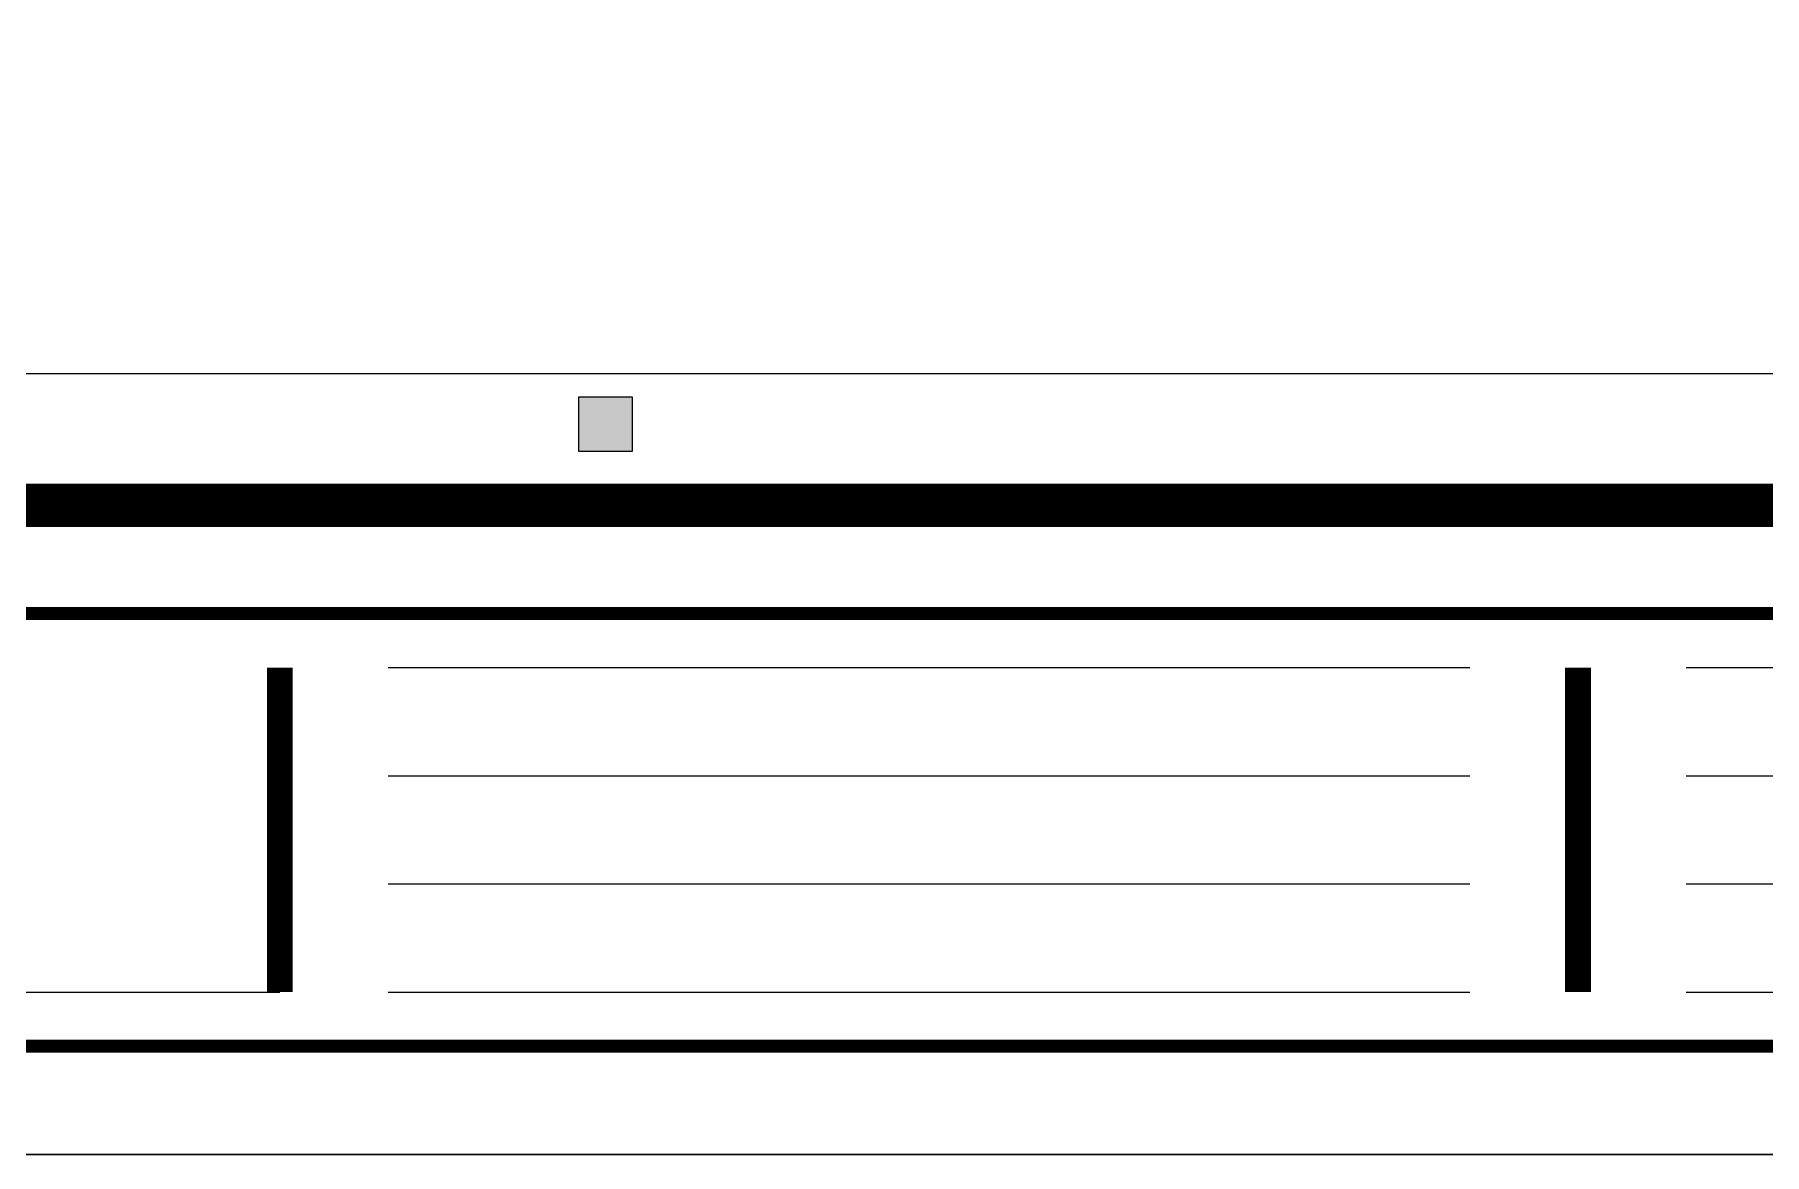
# Model space of a CAD drawing. Header units: inches. Extents: x -50945 to 250244, y -404780 to 18493.
# Drawn here: x 41650 to 47700, y -337352 to -333436 of the extents above; entities that cross this region are included whole.
import ezdxf

# ---------------------------------------------------------------- set-up
doc = ezdxf.new("R2010")
doc.units = ezdxf.units.IN
doc.header["$MEASUREMENT"] = 0
doc.layers.add('15开关布置图-YJ', color=2, linetype='Continuous')
doc.layers.add('A图框', color=7, linetype='Continuous')

# ---------------------------------------------------------------- blocks, each defined once
blk = doc.blocks.new('gegeg')
at = {"layer": 'A图框'}
h = blk.add_hatch(color=256, dxfattribs=at)
h.dxf.hatch_style = 1
h.paths.add_polyline_path([(147799.8, -57732.7), (147974.8, -57732.7), (147974.8, -57557.7), (147799.8, -57557.7)])
for p, q in [((133887.3, -57481.8), (161887.3, -57481.8)), ((147183.5, -58432.7), (150683.5, -58432.7)), ((151383.5, -58432.7), (154883.5, -58432.7)), ((147183.5, -58782.7), (150683.5, -58782.7)), ((151383.5, -58782.7), (154883.5, -58782.7)), ((147183.5, -59132.7), (150683.5, -59132.7)), ((151383.5, -59132.7), (154883.5, -59132.7)), ((138761.2, -59482.7), (146833.5, -59482.7)), ((147183.5, -59482.7), (150683.5, -59482.7)), ((151383.5, -59482.7), (154883.5, -59482.7))]:
    blk.add_line(p, q, dxfattribs=at)
for points in [[(162587.3, -39217.7), (162587.3, -60007.7), (133187.3, -60007.7), (133187.3, -39217.7)], [(147974.8, -57557.7), (147799.8, -57557.7), (147799.8, -57732.7), (147974.8, -57732.7)]]:
    blk.add_lwpolyline(points, close=True, dxfattribs=at)
for points, const_width in [([(161887.3, -57907.7), (133887.3, -57907.7)], 140), ([(146833.5, -58432.7), (146833.5, -59482.7)], 84), ([(151033.5, -58432.7), (151033.5, -59482.7)], 84)]:
    blk.add_lwpolyline(points, dxfattribs=dict(at, const_width=const_width))
at = {"layer": 'A图框', "const_width": 42}
blk.add_lwpolyline([(133537.3, -58257.7), (162237.3, -58257.7), (162237.3, -59657.7), (133537.3, -59657.7)], close=True, dxfattribs=at)

msp = doc.modelspace()

# ---------------------------------------------------------------- block references
at = {"layer": '15开关布置图-YJ', "color": 2, "xscale": 1.081091401797356, "yscale": 1.081091401797356, "zscale": 1.081091401797356}
for p in [(-116232.48, -272478.19), (-116232.48, -294954.08)]:
    msp.add_blockref('gegeg', p, dxfattribs=at)

doc.saveas('drawing.dxf')
